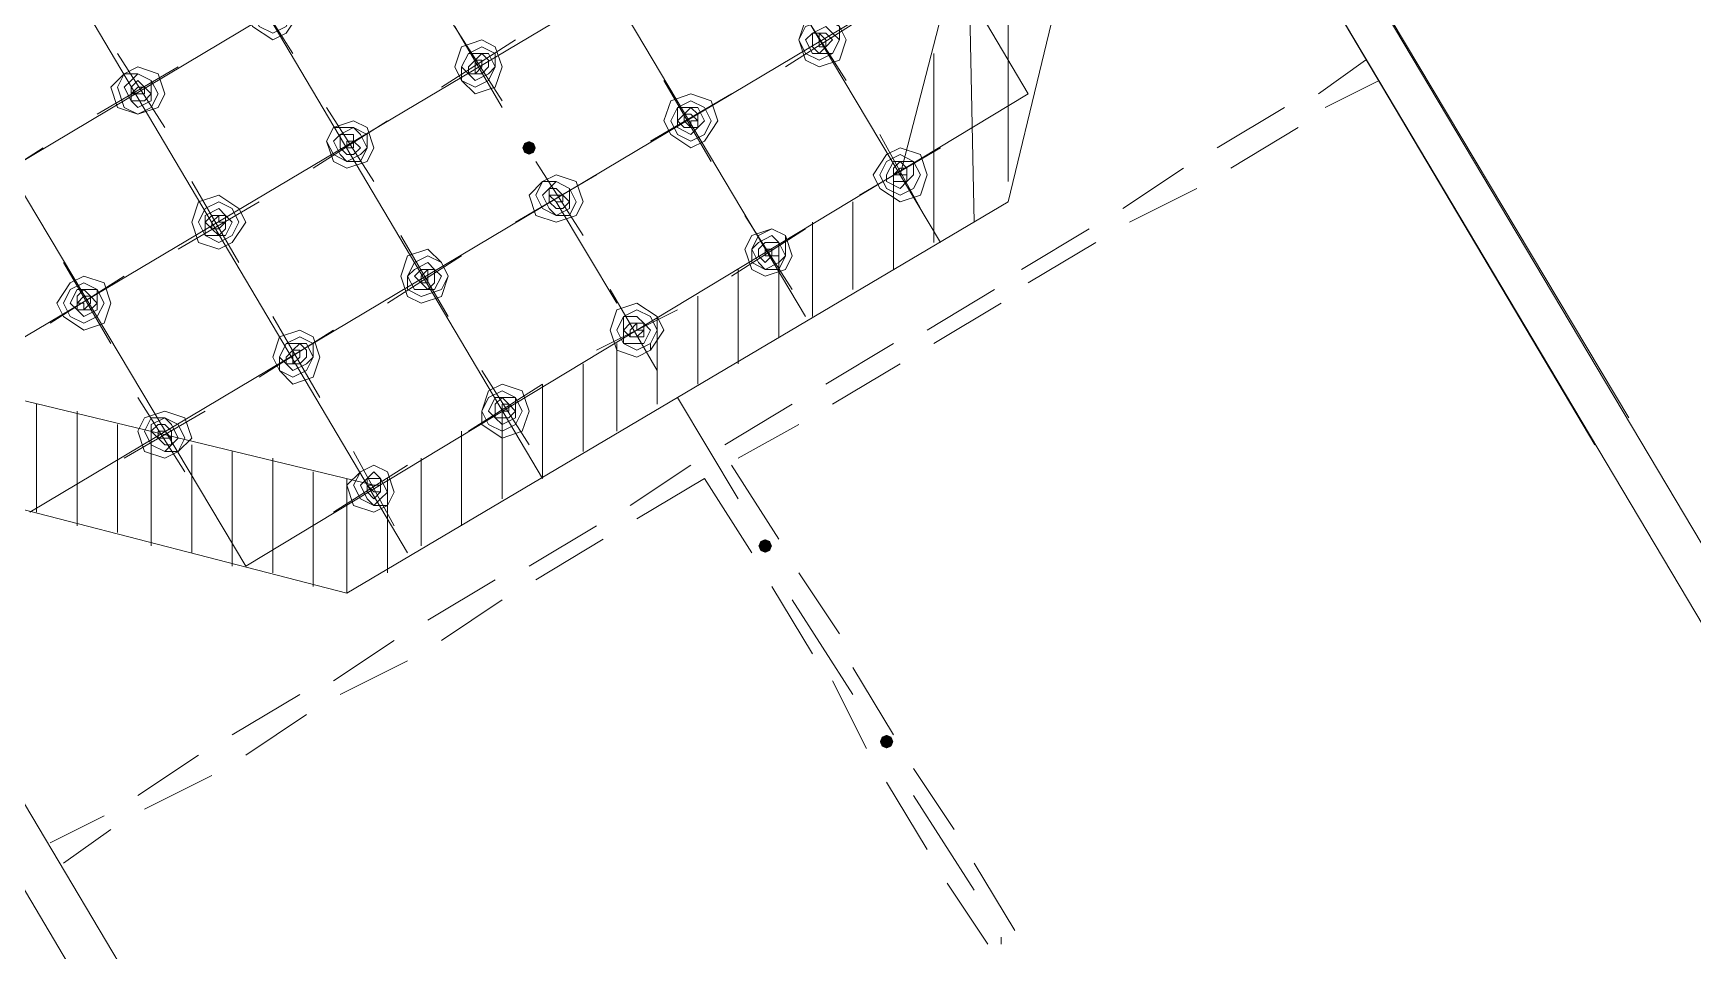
# Model space of a CAD drawing. Header units: millimetres. Extents: x 6 to 291, y 4 to 206.
# Drawn here: x 76.18 to 86.59, y 134.11 to 139.87 of the extents above; entities that cross this region are included whole.
import ezdxf

# ---------------------------------------------------------------- set-up
doc = ezdxf.new("R2010")
doc.units = ezdxf.units.MM
doc.layers.add('C00-00-00', color=7, linetype='Continuous')

msp = doc.modelspace()

# ---------------------------------------------------------------- hatches: boundary and pattern name
at = {"layer": 'C00-00-00'}
h = msp.add_hatch(color=256, dxfattribs=at)
h.dxf.hatch_style = 2
h.paths.add_polyline_path([(79.290331, 139.192004), (79.260434, 139.179568), (79.247998, 139.14967), (79.260434, 139.119772), (79.290331, 139.107337), (79.320229, 139.119772), (79.332665, 139.14967), (79.320229, 139.179568)])
h = msp.add_hatch(color=256, dxfattribs=at)
h.dxf.hatch_style = 2
h.paths.add_polyline_path([(80.772, 136.694336), (80.742102, 136.681901), (80.729666, 136.652003), (80.742102, 136.622105), (80.772, 136.609669), (80.801898, 136.622105), (80.814333, 136.652003), (80.801898, 136.681901)])
h = msp.add_hatch(color=256, dxfattribs=at)
h.dxf.hatch_style = 2
h.paths.add_polyline_path([(81.534001, 135.466666), (81.504103, 135.45423), (81.491668, 135.424332), (81.504103, 135.394434), (81.534001, 135.381999), (81.563899, 135.394434), (81.576334, 135.424332), (81.563899, 135.45423)])

# ---------------------------------------------------------------- linework, layer by layer
at = {"layer": 'C00-00-00', "lineweight": 15}
for points in [[(76.453998, 149.56367), (82.422997, 139.488336)], [(75.35333, 149.479002), (81.872667, 138.557006)], [(74.549003, 148.971002), (81.025997, 138.091337)], [(72.897997, 147.997337), (79.375, 137.075338)], [(72.051335, 147.531668), (78.52833, 136.609669)], [(71.500997, 146.600338), (77.512331, 136.525)], [(74.760666, 138.260666), (82.211334, 142.705671)], [(75.26867, 137.456338), (82.677003, 141.859001)], [(76.157666, 136.863666), (82.761663, 140.800668)], [(77.512331, 136.525), (82.422997, 139.488336)]]:
    msp.add_lwpolyline(points, dxfattribs=at)
at = {"layer": 'C00-00-00', "lineweight": 5}
for points in [[(80.644997, 146.261667), (129.286004, 64.473665)], [(81.364664, 145.542004), (129.540002, 64.600675)], [(81.364664, 145.542004), (86.190669, 137.456338)], [(81.153, 145.415001), (85.978998, 137.287001)], [(82.296002, 138.937999), (82.296002, 142.536338)], [(81.61867, 138.980333), (82.296002, 141.605003)], [(82.296002, 138.811004), (82.931001, 141.435666)], [(72.390002, 141.308671), (121.031001, 59.562999)], [(82.084331, 138.684001), (82.041997, 140.715999)], [(72.643999, 140.335006), (120.819337, 59.436004)], [(77.512331, 140.208004), (77.808663, 139.742334)], [(79.121002, 139.446002), (78.740002, 140.038666)], [(80.983663, 140.038666), (81.280003, 139.573005)], [(78.82467, 139.911672), (79.121002, 139.403668)], [(80.899003, 139.657666), (81.364664, 139.954006)], [(78.740002, 139.530671), (79.205663, 139.827003)], [(76.581001, 139.361333), (77.088996, 139.657666)], [(76.708003, 139.742334), (77.004336, 139.276673)], [(81.830333, 138.557006), (81.830333, 139.742334)], [(84.243332, 139.488336), (84.539664, 139.7)], [(80.137001, 139.573005), (80.433333, 139.065001)], [(84.285666, 139.403668), (84.624332, 139.573005)], [(80.052333, 139.192004), (80.560336, 139.488336)], [(78.020335, 139.403668), (78.316667, 138.937999)], [(83.608333, 139.14967), (84.031668, 139.403668)], [(77.935666, 139.022667), (78.401335, 139.318999)], [(83.693002, 139.022667), (84.116337, 139.276673)], [(75.776665, 138.853338), (76.242334, 139.14967)], [(81.364664, 138.853338), (81.872667, 139.14967)], [(81.491667, 139.234339), (81.745664, 138.768669)], [(79.332666, 139.065001), (79.628998, 138.599332)], [(77.173665, 138.937999), (77.469997, 138.430003)], [(79.205663, 138.684001), (79.713666, 138.980333)], [(81.576335, 138.387669), (81.576335, 138.980333)], [(83.015669, 138.768669), (83.39667, 139.022667)], [(83.058003, 138.684001), (83.48133, 138.895672)], [(77.088996, 138.514672), (77.597, 138.811004)], [(78.147329, 136.355671), (82.296002, 138.811004)], [(79.840669, 138.176005), (79.459669, 138.811004)], [(80.644997, 138.726335), (80.941337, 138.260666)], [(81.322329, 138.260666), (81.322329, 138.811004)], [(80.560336, 138.345334), (81.025997, 138.641666)], [(81.068332, 138.091337), (81.068332, 138.684001)], [(82.380663, 138.387669), (82.803998, 138.641666)], [(78.486004, 138.599332), (78.782336, 138.091337)], [(80.856668, 137.964334), (80.856668, 138.514672)], [(82.422997, 138.303), (82.846332, 138.557006)], [(76.369337, 138.430003), (76.665669, 137.922)], [(78.401335, 138.176005), (78.866997, 138.472337)], [(76.284669, 138.049002), (76.75033, 138.345334)], [(80.602671, 137.795005), (80.602671, 138.387669)], [(79.798335, 138.260666), (80.094667, 137.75267)], [(80.348665, 137.668002), (80.348665, 138.21834)], [(81.787999, 138.006668), (82.211334, 138.260666)], [(77.681668, 138.091337), (77.978, 137.583333)], [(79.713666, 137.879665), (80.22167, 138.133671)], [(80.094667, 137.540999), (80.094667, 138.091337)], [(81.830333, 137.922), (82.253668, 138.176005)], [(77.597, 137.710336), (78.062669, 138.006668)], [(79.840669, 137.37167), (79.840669, 137.922)], [(80.052333, 137.879665), (80.052333, 137.922)], [(81.153, 137.668002), (81.576335, 137.922)], [(79.628998, 137.244667), (79.628998, 137.795005)], [(81.195335, 137.540999), (81.61867, 137.795005)], [(78.993999, 137.75267), (79.290331, 137.287001)], [(75.691997, 137.668002), (78.316667, 137.033004)], [(76.834998, 137.583333), (77.13133, 137.117672)], [(78.909331, 137.37167), (79.375, 137.668002)], [(79.375, 137.075338), (79.375, 137.668002)], [(80.602671, 136.948335), (80.22167, 137.583333)], [(76.2, 136.863666), (76.2, 137.540999)], [(76.453998, 136.779006), (76.453998, 137.498673)], [(76.75033, 137.202333), (77.258333, 137.498673)], [(79.121002, 136.948335), (79.121002, 137.498673)], [(80.518002, 137.287001), (80.941337, 137.540999)], [(76.708003, 136.736672), (76.708003, 137.414004)], [(76.919667, 136.652003), (76.919667, 137.37167)], [(78.866997, 136.779006), (78.866997, 137.37167)], [(80.602671, 137.202333), (80.983663, 137.414004)], [(77.173665, 136.609669), (77.173665, 137.287001)], [(77.427671, 136.525), (77.427671, 137.244667)], [(77.681668, 136.482666), (77.681668, 137.202333)], [(78.062669, 136.863666), (78.52833, 137.160006)], [(78.189664, 137.244667), (78.44367, 136.779006)], [(78.612999, 136.652003), (78.612999, 137.202333)], [(79.92533, 136.906001), (80.30633, 137.160006)], [(80.560336, 137.160006), (80.856668, 136.694337)], [(77.935666, 136.398005), (77.935666, 137.117672)], [(78.147329, 136.355671), (78.147329, 137.075338)], [(78.401335, 136.482666), (78.401335, 137.075338)], [(79.967664, 136.821332), (80.390999, 137.075338)], [(80.390999, 137.075338), (80.687331, 136.609669)], [(78.147329, 136.355671), (75.522667, 137.033004)], [(79.290331, 136.525), (79.713666, 136.779006)], [(79.332666, 136.440339), (79.756001, 136.694337)], [(78.655333, 136.186333), (79.078668, 136.440339)], [(80.983663, 136.482666), (81.237669, 136.101673)], [(80.814334, 136.398005), (81.068332, 135.97467)], [(78.740002, 136.059339), (79.121002, 136.313336)], [(81.322329, 135.720672), (80.941337, 136.313336)], [(78.062669, 135.805333), (78.44367, 136.059339)], [(78.105003, 135.720672), (78.52833, 135.932336)], [(81.195335, 135.805333), (81.406998, 135.382006)], [(81.322329, 135.890001), (81.576335, 135.466666)], [(77.427671, 135.466666), (77.850997, 135.720672)], [(77.512331, 135.339672), (77.893332, 135.593669)], [(76.834998, 135.085666), (77.215999, 135.339672)], [(76.877333, 135.001005), (77.300668, 135.212669)], [(81.70333, 135.255003), (81.957336, 134.874002)], [(81.534001, 135.170334), (81.787999, 134.747)], [(82.084331, 134.493002), (81.70333, 135.085666)], [(76.284669, 134.789334), (76.623335, 134.958671)], [(76.369337, 134.662339), (76.665669, 134.874002)], [(82.084331, 134.662339), (82.338337, 134.239004)], [(81.915002, 134.535336), (82.168999, 134.154336)], [(82.253668, 134.154336), (82.253668, 134.19667)]]:
    msp.add_lwpolyline(points, dxfattribs=at)
for points in [[(77.850997, 139.996332), (77.766331, 139.869332), (77.681664, 139.826999), (77.554664, 139.911665), (77.512331, 139.996332), (77.554664, 140.080999), (77.681664, 140.123332), (77.808664, 140.080999)], [(77.808663, 139.996332), (77.76633, 139.911665), (77.681663, 139.869332), (77.596997, 139.911665), (77.554663, 139.996332), (77.596997, 140.080999), (77.681663, 140.123332), (77.76633, 140.080999)], [(81.280003, 139.827003), (81.23767, 139.700003), (81.11067, 139.657669), (81.026003, 139.700003), (80.98367, 139.827003), (81.026003, 139.954003), (81.153003, 139.996336), (81.23767, 139.911669)], [(81.237669, 139.827003), (81.195336, 139.742336), (81.110669, 139.700003), (81.026002, 139.742336), (80.983669, 139.827003), (81.026002, 139.911669), (81.153002, 139.954003), (81.237669, 139.911669)], [(81.237669, 139.827003), (81.195336, 139.742336), (81.110669, 139.742336), (81.068336, 139.742336), (81.026002, 139.827003), (81.068336, 139.869336), (81.153002, 139.911669), (81.195336, 139.869336)], [(81.195335, 139.827003), (81.153001, 139.784669), (81.110668, 139.742336), (81.068335, 139.784669), (81.068335, 139.827003), (81.068335, 139.869336), (81.110668, 139.869336), (81.153001, 139.869336)], [(81.153, 139.827003), (81.153, 139.784669), (81.110667, 139.784669), (81.110667, 139.827003), (81.110667, 139.869336)], [(79.121002, 139.657666), (79.078669, 139.530666), (78.951669, 139.488332), (78.867002, 139.572999), (78.824669, 139.657666), (78.867002, 139.784666), (78.994002, 139.826999), (79.078669, 139.784666)], [(79.078668, 139.657666), (79.036335, 139.572999), (78.951668, 139.530666), (78.867001, 139.572999), (78.867001, 139.657666), (78.909335, 139.742332), (78.994001, 139.784666), (79.078668, 139.742332)], [(77.004336, 139.488336), (76.962002, 139.40367), (76.835002, 139.361336), (76.708002, 139.40367), (76.665669, 139.53067), (76.750336, 139.615336), (76.835002, 139.65767), (76.962002, 139.615336)], [(79.078668, 139.657666), (79.036335, 139.615332), (78.951668, 139.572999), (78.909335, 139.615332), (78.867001, 139.657666), (78.909335, 139.742332), (78.994001, 139.742332), (79.036335, 139.742332)], [(79.036334, 139.657666), (78.994, 139.615332), (78.951667, 139.615332), (78.909334, 139.615332), (78.909334, 139.657666), (78.951667, 139.699999), (78.994, 139.742332), (79.036334, 139.699999)], [(78.993999, 139.657666), (78.951666, 139.615332), (78.951666, 139.657666), (78.951666, 139.699999), (78.993999, 139.699999)], [(76.962001, 139.488336), (76.919668, 139.40367), (76.835001, 139.361336), (76.750335, 139.40367), (76.708001, 139.53067), (76.750335, 139.615336), (76.835001, 139.615336), (76.919668, 139.573003)], [(76.919667, 139.488336), (76.919667, 139.446003), (76.835, 139.40367), (76.792667, 139.446003), (76.750334, 139.53067), (76.792667, 139.573003), (76.835, 139.615336), (76.919667, 139.573003)], [(76.919667, 139.488336), (76.877334, 139.446003), (76.792667, 139.446003), (76.792667, 139.488336), (76.792667, 139.53067), (76.835, 139.573003), (76.877334, 139.53067)], [(76.877333, 139.488336), (76.834999, 139.488336), (76.792666, 139.488336), (76.834999, 139.53067), (76.877333, 139.53067)], [(80.475668, 139.318999), (80.391001, 139.191999), (80.306334, 139.149666), (80.179334, 139.234333), (80.137001, 139.318999), (80.179334, 139.445999), (80.306334, 139.488333), (80.433334, 139.445999)], [(80.433333, 139.318999), (80.391, 139.234333), (80.306333, 139.191999), (80.221667, 139.234333), (80.179333, 139.318999), (80.221667, 139.403666), (80.306333, 139.445999), (80.391, 139.403666)], [(80.348665, 139.318999), (80.348665, 139.276666), (80.306331, 139.276666), (80.263998, 139.276666), (80.221665, 139.318999), (80.263998, 139.361333), (80.306331, 139.403666), (80.348665, 139.361333)], [(80.390999, 139.318999), (80.348666, 139.276666), (80.306332, 139.234333), (80.221666, 139.276666), (80.221666, 139.318999), (80.221666, 139.403666), (80.306332, 139.403666), (80.348666, 139.403666)], [(80.348665, 139.318999), (80.306331, 139.318999), (80.306331, 139.276666), (80.263998, 139.318999), (80.263998, 139.361333), (80.306331, 139.361333)], [(78.274332, 139.14967), (78.231999, 139.065004), (78.147332, 139.065004), (78.062666, 139.107337), (78.020332, 139.192004), (78.062666, 139.27667), (78.189666, 139.27667), (78.274332, 139.234337)], [(78.316667, 139.14967), (78.274333, 139.065004), (78.147333, 139.02267), (78.062667, 139.065004), (78.020333, 139.192004), (78.062667, 139.27667), (78.189667, 139.319004), (78.274333, 139.27667)], [(78.274332, 139.14967), (78.231999, 139.107337), (78.147332, 139.065004), (78.104999, 139.107337), (78.062666, 139.192004), (78.104999, 139.234337), (78.189666, 139.27667), (78.231999, 139.234337)], [(78.231998, 139.14967), (78.189665, 139.107337), (78.147331, 139.107337), (78.104998, 139.14967), (78.104998, 139.234337), (78.189665, 139.234337), (78.189665, 139.192004)], [(78.189664, 139.14967), (78.14733, 139.14967), (78.14733, 139.192004), (78.189664, 139.192004)], [(81.787999, 138.980333), (81.745665, 138.853333), (81.618665, 138.811), (81.491665, 138.895666), (81.449332, 138.980333), (81.533999, 139.107333), (81.618665, 139.149666), (81.745665, 139.107333)], [(81.745664, 138.980333), (81.703331, 138.895666), (81.618664, 138.853333), (81.533998, 138.895666), (81.491664, 138.980333), (81.533998, 139.065), (81.618664, 139.107333), (81.703331, 139.065)], [(81.70333, 138.980333), (81.660997, 138.938), (81.618663, 138.895666), (81.533997, 138.938), (81.533997, 138.980333), (81.57633, 139.065), (81.618663, 139.065), (81.70333, 139.065)], [(81.661004, 138.980333), (81.661004, 138.938), (81.618671, 138.938), (81.576337, 138.938), (81.576337, 138.980333), (81.576337, 139.022666), (81.618671, 139.065), (81.661004, 139.022666)], [(79.628998, 138.811004), (79.586664, 138.726337), (79.459664, 138.684004), (79.332664, 138.726337), (79.290331, 138.853337), (79.374998, 138.938004), (79.459664, 138.980337), (79.586664, 138.938004)], [(79.586663, 138.811004), (79.54433, 138.726337), (79.459663, 138.726337), (79.374997, 138.76867), (79.332663, 138.853337), (79.374997, 138.938004), (79.459663, 138.938004), (79.54433, 138.89567)], [(79.544337, 138.811004), (79.544337, 138.76867), (79.459671, 138.726337), (79.417337, 138.76867), (79.375004, 138.853337), (79.417337, 138.89567), (79.459671, 138.938004), (79.544337, 138.89567)], [(81.661004, 138.980333), (81.618671, 138.980333), (81.576337, 138.980333), (81.618671, 139.022666), (81.661004, 139.022666)], [(77.512331, 138.684001), (77.427664, 138.557001), (77.342998, 138.514668), (77.215998, 138.557001), (77.173664, 138.684001), (77.215998, 138.811001), (77.342998, 138.853334), (77.469998, 138.768668)], [(79.502003, 138.811004), (79.45967, 138.811004), (79.417336, 138.853337), (79.45967, 138.853337), (79.502003, 138.853337)], [(79.544337, 138.811004), (79.502004, 138.76867), (79.459671, 138.76867), (79.417337, 138.811004), (79.417337, 138.853337), (79.417337, 138.89567), (79.459671, 138.89567), (79.502004, 138.853337)], [(77.469997, 138.684001), (77.427663, 138.599334), (77.342997, 138.557001), (77.25833, 138.599334), (77.215997, 138.684001), (77.25833, 138.768668), (77.342997, 138.811001), (77.427663, 138.768668)], [(77.385336, 138.684001), (77.385336, 138.641668), (77.343003, 138.599334), (77.30067, 138.641668), (77.258336, 138.684001), (77.30067, 138.726334), (77.343003, 138.726334), (77.385336, 138.726334)], [(77.427671, 138.684001), (77.385337, 138.599334), (77.343004, 138.599334), (77.258337, 138.599334), (77.258337, 138.684001), (77.258337, 138.726334), (77.343004, 138.768668), (77.385337, 138.726334)], [(77.385336, 138.684001), (77.343003, 138.641668), (77.30067, 138.641668), (77.30067, 138.684001), (77.343003, 138.726334), (77.343003, 138.684001)], [(80.941337, 138.472337), (80.899003, 138.387671), (80.772003, 138.345337), (80.687337, 138.387671), (80.645003, 138.514671), (80.687337, 138.599337), (80.814337, 138.641671), (80.899003, 138.599337)], [(80.899003, 138.472337), (80.856669, 138.387671), (80.772003, 138.387671), (80.687336, 138.430004), (80.687336, 138.514671), (80.729669, 138.599337), (80.814336, 138.641671), (80.899003, 138.599337)], [(78.782336, 138.345334), (78.740003, 138.218334), (78.613003, 138.176001), (78.528336, 138.218334), (78.486003, 138.345334), (78.528336, 138.472334), (78.655336, 138.514668), (78.740003, 138.430001)], [(80.899003, 138.472337), (80.856669, 138.430004), (80.772003, 138.387671), (80.729669, 138.430004), (80.687336, 138.514671), (80.729669, 138.557004), (80.814336, 138.599337), (80.856669, 138.557004)], [(80.856668, 138.472337), (80.814335, 138.472337), (80.772002, 138.430004), (80.729668, 138.472337), (80.729668, 138.514671), (80.772002, 138.557004), (80.856668, 138.557004)], [(80.814334, 138.514672), (80.814334, 138.472338), (80.772001, 138.472338), (80.772001, 138.514672)], [(78.740002, 138.345334), (78.697668, 138.260668), (78.613002, 138.260668), (78.570668, 138.260668), (78.528335, 138.345334), (78.570668, 138.387668), (78.655335, 138.430001), (78.697668, 138.387668)], [(78.782336, 138.345334), (78.740003, 138.260668), (78.613003, 138.218334), (78.528336, 138.260668), (78.528336, 138.345334), (78.570669, 138.430001), (78.655336, 138.472334), (78.740003, 138.430001)], [(76.665669, 138.176005), (76.623336, 138.049005), (76.496336, 138.006672), (76.369336, 138.091339), (76.327003, 138.176005), (76.411669, 138.303005), (76.496336, 138.345339), (76.623336, 138.303005)], [(76.623335, 138.176005), (76.581002, 138.091339), (76.496335, 138.049005), (76.411668, 138.091339), (76.369335, 138.176005), (76.411668, 138.260672), (76.496335, 138.303005), (76.581002, 138.260672)], [(78.697667, 138.345334), (78.697667, 138.303001), (78.655334, 138.260668), (78.613001, 138.303001), (78.570667, 138.345334), (78.613001, 138.387668), (78.655334, 138.387668), (78.697667, 138.387668)], [(78.655333, 138.345334), (78.655333, 138.303001), (78.613, 138.303001), (78.613, 138.345334), (78.655333, 138.387668)], [(76.581001, 138.176005), (76.581001, 138.133672), (76.496334, 138.091339), (76.454001, 138.133672), (76.411667, 138.176005), (76.454001, 138.260672), (76.496334, 138.260672), (76.581001, 138.260672)], [(76.538666, 138.176005), (76.496333, 138.133672), (76.496333, 138.176005), (76.454, 138.176005), (76.496333, 138.218339), (76.538666, 138.218339)], [(76.581001, 138.176005), (76.538667, 138.133672), (76.496334, 138.133672), (76.454001, 138.133672), (76.454001, 138.176005), (76.454001, 138.218339), (76.496334, 138.260672), (76.538667, 138.218339)], [(80.137001, 138.006668), (80.052335, 137.879668), (79.967668, 137.837335), (79.840668, 137.879668), (79.798335, 138.006668), (79.840668, 138.133668), (79.967668, 138.176001), (80.094668, 138.091335)], [(80.094667, 138.006668), (80.052334, 137.922001), (79.967667, 137.879668), (79.883, 137.922001), (79.840667, 138.006668), (79.883, 138.091335), (79.967667, 138.133668), (80.052334, 138.091335)], [(80.052333, 138.006668), (80.009999, 137.922001), (79.967666, 137.922001), (79.882999, 137.922001), (79.882999, 138.006668), (79.882999, 138.091335), (79.967666, 138.091335), (80.009999, 138.049001)], [(77.978, 137.837339), (77.935667, 137.710339), (77.808667, 137.668006), (77.724, 137.752672), (77.681667, 137.837339), (77.724, 137.964339), (77.851, 138.006672), (77.935667, 137.964339)], [(80.009998, 138.006668), (80.009998, 137.964335), (79.925332, 137.964335), (79.882998, 138.006668), (79.925332, 138.049001), (79.967665, 138.049001), (80.009998, 138.049001)], [(80.009998, 138.006668), (79.967665, 137.964335), (79.925332, 137.964335), (79.925332, 138.006668), (79.967665, 138.049001), (79.967665, 138.006668)], [(77.935666, 137.837339), (77.893333, 137.752672), (77.808666, 137.710339), (77.723999, 137.752672), (77.723999, 137.837339), (77.766333, 137.922006), (77.850999, 137.964339), (77.935666, 137.922006)], [(77.935666, 137.837339), (77.893333, 137.795006), (77.808666, 137.752672), (77.766333, 137.795006), (77.723999, 137.837339), (77.766333, 137.922006), (77.850999, 137.922006), (77.893333, 137.922006)], [(77.893332, 137.837339), (77.850998, 137.795006), (77.808665, 137.795006), (77.766332, 137.795006), (77.766332, 137.837339), (77.808665, 137.879672), (77.850998, 137.922006), (77.893332, 137.879672)], [(77.850997, 137.837339), (77.808664, 137.795006), (77.808664, 137.837339), (77.808664, 137.879672), (77.850997, 137.879672)], [(79.247997, 137.498673), (79.205664, 137.414006), (79.120997, 137.371673), (79.03633, 137.414006), (78.993997, 137.498673), (79.03633, 137.583339), (79.120997, 137.625673), (79.205664, 137.583339)], [(79.290331, 137.498673), (79.247998, 137.371673), (79.120998, 137.329339), (78.993998, 137.414006), (78.993998, 137.498673), (79.036331, 137.625673), (79.120998, 137.668006), (79.247998, 137.625673)], [(79.205663, 137.498673), (79.205663, 137.456339), (79.120996, 137.414006), (79.078663, 137.456339), (79.036329, 137.498673), (79.078663, 137.583339), (79.120996, 137.583339), (79.205663, 137.583339)], [(79.205663, 137.498673), (79.163329, 137.456339), (79.120996, 137.456339), (79.078663, 137.456339), (79.078663, 137.498673), (79.078663, 137.541006), (79.120996, 137.583339), (79.163329, 137.541006)], [(77.173665, 137.329336), (77.088998, 137.244669), (77.004331, 137.202336), (76.877331, 137.244669), (76.834998, 137.371669), (76.877331, 137.456336), (77.004331, 137.498669), (77.131331, 137.456336)], [(79.163337, 137.498673), (79.121003, 137.498673), (79.121003, 137.541006), (79.163337, 137.541006)], [(77.13133, 137.329336), (77.088997, 137.244669), (77.00433, 137.244669), (76.919664, 137.287002), (76.87733, 137.371669), (76.919664, 137.456336), (77.00433, 137.456336), (77.088997, 137.414002)], [(77.088996, 137.329336), (77.046663, 137.287002), (77.004329, 137.244669), (76.919663, 137.287002), (76.919663, 137.371669), (76.919663, 137.414002), (77.004329, 137.456336), (77.046663, 137.414002)], [(77.04667, 137.329336), (77.04667, 137.287002), (77.004337, 137.287002), (76.962003, 137.329336), (76.91967, 137.371669), (76.962003, 137.414002), (77.004337, 137.414002), (77.04667, 137.371669)], [(77.04667, 137.329336), (77.004337, 137.329336), (76.962003, 137.329336), (76.962003, 137.371669), (77.004337, 137.371669)], [(78.44367, 136.990669), (78.401336, 136.906002), (78.31667, 136.863669), (78.18967, 136.906002), (78.147336, 137.033002), (78.232003, 137.117669), (78.31667, 137.160002), (78.401336, 137.117669)], [(78.44367, 136.990669), (78.401336, 136.906002), (78.31667, 136.906002), (78.232003, 136.948336), (78.18967, 137.033002), (78.232003, 137.117669), (78.31667, 137.160002), (78.401336, 137.117669)], [(78.401335, 136.990669), (78.359002, 136.948336), (78.316669, 136.906002), (78.274335, 136.948336), (78.232002, 137.033002), (78.274335, 137.075336), (78.316669, 137.117669), (78.359002, 137.075336)], [(78.359001, 137.033004), (78.359001, 136.99067), (78.316668, 136.948337), (78.274334, 136.99067), (78.274334, 137.033004), (78.274334, 137.075337), (78.359001, 137.075337)], [(78.359001, 137.033004), (78.359001, 136.99067), (78.316668, 136.99067), (78.274334, 137.033004), (78.316668, 137.033004)]]:
    msp.add_lwpolyline(points, close=True, dxfattribs=at)

doc.saveas('drawing.dxf')
